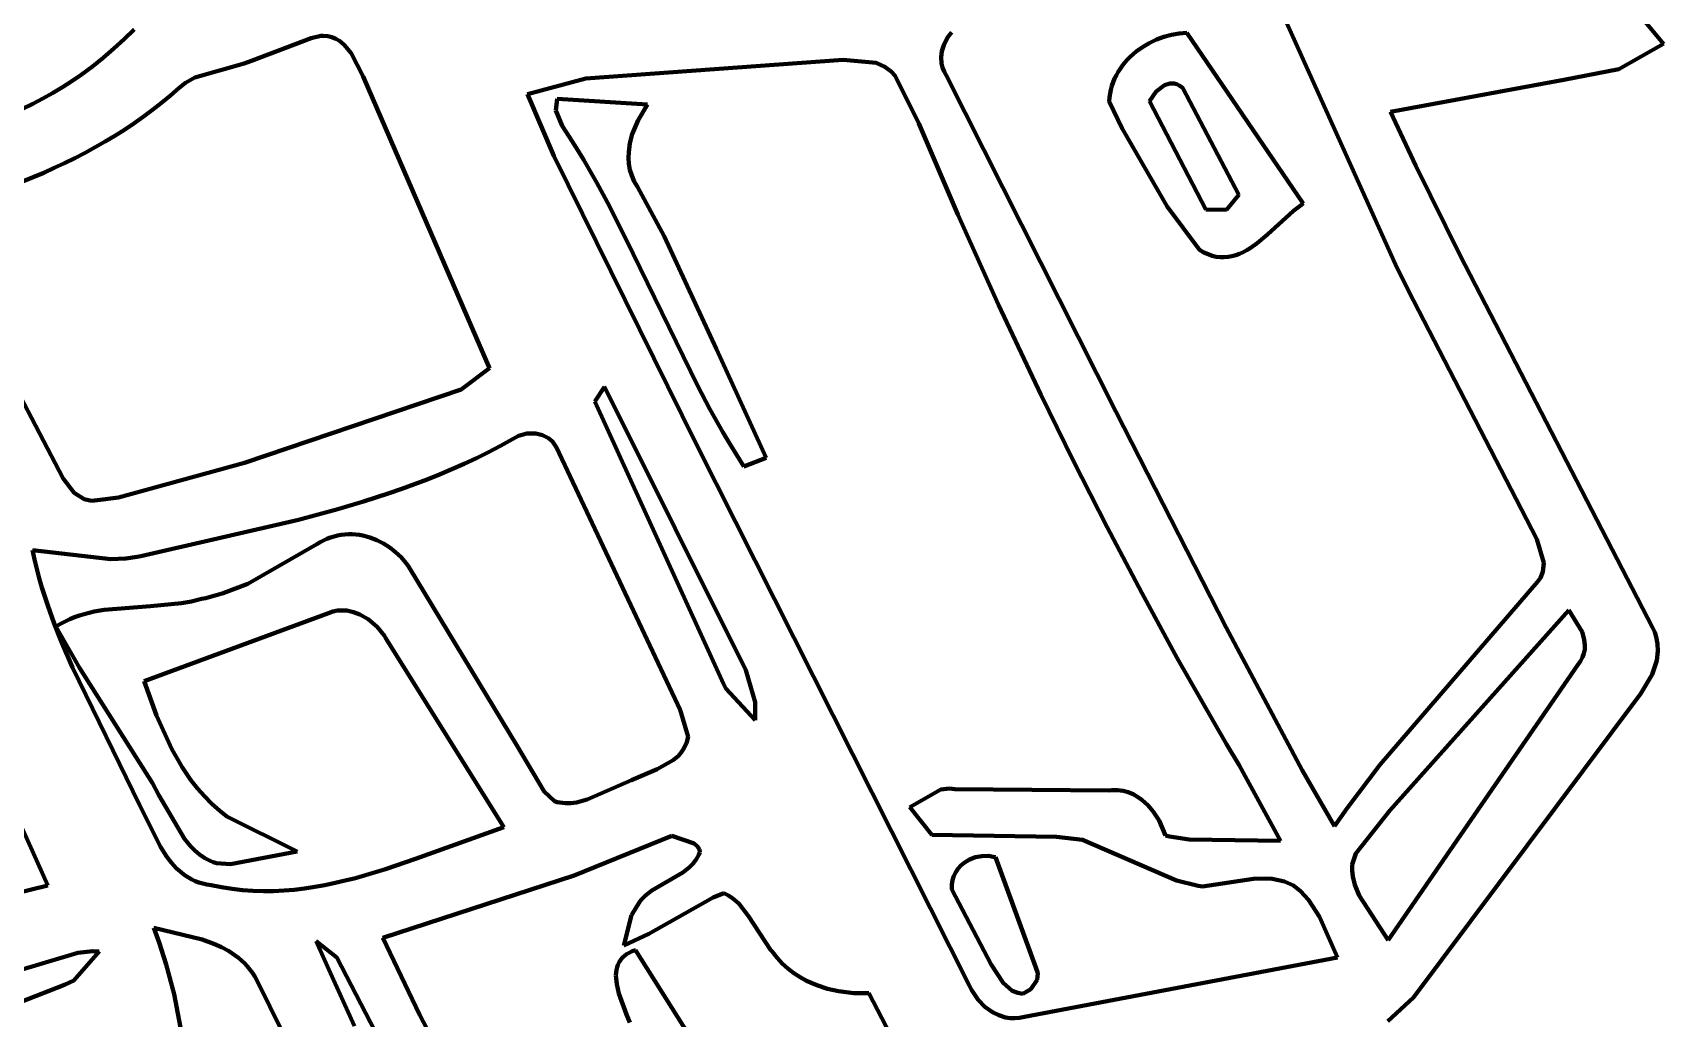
# Model space of a CAD drawing. Header units: millimetres. Extents: x 0 to 14, y 0 to 17.6.
# Drawn here: x 5.435 to 8.08, y 6.902 to 8.501 of the extents above; entities that cross this region are included whole.
import ezdxf

# ---------------------------------------------------------------- set-up
doc = ezdxf.new("R2010")
doc.units = ezdxf.units.MM
doc.layers.add('color#010506ff', color=7, linetype='CONTINUOUS', lineweight=100)
doc.layers.add('color#ffffffff', color=7, linetype='CONTINUOUS', lineweight=100)

msp = doc.modelspace()

# ---------------------------------------------------------------- linework, layer by layer
at = {"layer": 'color#010506ff'}
for p, q in [((7.6453, 8.125), (7.3799, 8.7142)), ((8.0369, 8.5349), (8.0798, 8.4828)), ((5.5668, 8.4753), (5.5835, 8.4906)), ((5.5835, 8.4906), (5.5996, 8.5064)), ((5.8866, 8.4921), (5.7903, 8.4553)), ((5.9026, 8.4958), (5.8866, 8.4921)), ((5.9065, 8.4959), (5.9026, 8.4958)), ((5.9138, 8.4954), (5.9065, 8.4959)), ((5.9206, 8.4937), (5.9138, 8.4954)), ((5.9269, 8.4911), (5.9206, 8.4937)), ((5.9327, 8.4877), (5.9269, 8.4911)), ((6.919, 8.4933), (6.9127, 8.481)), ((6.9253, 8.5014), (6.919, 8.4933)), ((7.2459, 8.4843), (7.2575, 8.4898)), ((7.2575, 8.4898), (7.2695, 8.4942)), ((7.2695, 8.4942), (7.2819, 8.4976)), ((7.2819, 8.4976), (7.2944, 8.4998)), ((7.2944, 8.4998), (7.3072, 8.5009)), ((7.3072, 8.5009), (7.4957, 8.224)), ((5.5497, 8.4605), (5.5668, 8.4753)), ((5.9406, 8.4812), (5.9327, 8.4877)), ((5.9518, 8.4677), (5.9406, 8.4812)), ((5.9712, 8.4298), (5.9518, 8.4677)), ((6.9098, 8.4712), (6.9086, 8.4611)), ((6.9127, 8.481), (6.9098, 8.4712)), ((7.2152, 8.462), (7.2247, 8.4704)), ((7.2247, 8.4704), (7.235, 8.4778)), ((7.235, 8.4778), (7.2459, 8.4843)), ((8.0798, 8.4828), (8.0076, 8.4417)), ((5.5141, 8.4326), (5.5322, 8.4463)), ((5.5322, 8.4463), (5.5497, 8.4605)), ((5.778, 8.4512), (5.698, 8.4284)), ((5.7903, 8.4553), (5.778, 8.4512)), ((6.7498, 8.4568), (6.3324, 8.4268)), ((6.8031, 8.452), (6.7498, 8.4568)), ((6.8173, 8.4458), (6.8031, 8.452)), ((6.8273, 8.4383), (6.8173, 8.4458)), ((6.8339, 8.4311), (6.8273, 8.4383)), ((6.9086, 8.4611), (6.9092, 8.4511)), ((6.9092, 8.4511), (6.9108, 8.4445)), ((6.9108, 8.4445), (6.9133, 8.4381)), ((6.9133, 8.4381), (6.9167, 8.4319)), ((7.1927, 8.4321), (7.1957, 8.4376)), ((7.1957, 8.4376), (7.1991, 8.4429)), ((7.1991, 8.4429), (7.2027, 8.4479)), ((7.2027, 8.4479), (7.2066, 8.4528)), ((7.2066, 8.4528), (7.2108, 8.4575)), ((7.2108, 8.4575), (7.2152, 8.462)), ((8.0076, 8.4417), (7.9183, 8.4245)), ((5.4676, 8.4032), (5.4834, 8.4126)), ((5.4834, 8.4126), (5.4989, 8.4224)), ((5.4989, 8.4224), (5.5141, 8.4326)), ((5.6726, 8.4117), (5.6585, 8.3993)), ((5.683, 8.4199), (5.6726, 8.4117)), ((5.698, 8.4284), (5.683, 8.4199)), ((6.176, 7.9571), (5.9712, 8.4298)), ((6.3324, 8.4268), (6.2375, 8.4011)), ((6.8721, 8.3535), (6.8339, 8.4311)), ((6.9167, 8.4319), (7.1918, 7.8865)), ((7.1837, 8.4086), (7.1854, 8.4147)), ((7.1854, 8.4147), (7.1875, 8.4207)), ((7.1875, 8.4207), (7.1899, 8.4265)), ((7.1899, 8.4265), (7.1927, 8.4321)), ((7.2709, 8.4157), (7.2572, 8.4057)), ((7.2796, 8.4184), (7.2709, 8.4157)), ((7.2862, 8.4185), (7.2796, 8.4184)), ((7.2905, 8.4176), (7.2862, 8.4185)), ((7.2947, 8.4156), (7.2905, 8.4176)), ((7.2987, 8.4127), (7.2947, 8.4156)), ((7.3006, 8.4108), (7.2987, 8.4127)), ((7.3911, 8.2378), (7.3006, 8.4108)), ((7.9183, 8.4245), (7.6371, 8.3728)), ((5.4189, 8.3774), (5.4354, 8.3856)), ((5.4354, 8.3856), (5.4516, 8.3942)), ((5.4516, 8.3942), (5.4676, 8.4032)), ((5.6441, 8.3873), (5.6295, 8.3758)), ((5.6585, 8.3993), (5.6441, 8.3873)), ((6.2375, 8.4011), (6.2806, 8.3012)), ((6.2836, 8.3747), (6.2857, 8.394)), ((6.2857, 8.394), (6.4322, 8.3847)), ((6.4322, 8.3847), (6.4169, 8.3592)), ((7.1809, 8.3894), (7.1814, 8.3959)), ((7.202, 8.3456), (7.1809, 8.3894)), ((7.1814, 8.3959), (7.1824, 8.4023)), ((7.1824, 8.4023), (7.1837, 8.4086)), ((7.2572, 8.4057), (7.2463, 8.3902)), ((7.2463, 8.3902), (7.3375, 8.2141)), ((5.6146, 8.3647), (5.5994, 8.354)), ((5.6295, 8.3758), (5.6146, 8.3647)), ((6.2937, 8.3499), (6.2836, 8.3747)), ((6.4169, 8.3592), (6.4075, 8.3362)), ((7.6371, 8.3728), (7.6784, 8.2849)), ((5.5683, 8.3338), (5.5525, 8.3243)), ((5.584, 8.3437), (5.5683, 8.3338)), ((5.5994, 8.354), (5.584, 8.3437)), ((6.3056, 8.3318), (6.2937, 8.3499)), ((6.3171, 8.3135), (6.3056, 8.3318)), ((6.4075, 8.3362), (6.4037, 8.3219)), ((6.9356, 8.206), (6.8721, 8.3535)), ((7.2752, 8.2189), (7.202, 8.3456)), ((5.5201, 8.3062), (5.5036, 8.2977)), ((5.5364, 8.3151), (5.5201, 8.3062)), ((5.5525, 8.3243), (5.5364, 8.3151)), ((6.3283, 8.2951), (6.3171, 8.3135)), ((6.4018, 8.3075), (6.4015, 8.2978)), ((6.4037, 8.3219), (6.4018, 8.3075)), ((5.4702, 8.2816), (5.4532, 8.274)), ((5.487, 8.2895), (5.4702, 8.2816)), ((5.5036, 8.2977), (5.487, 8.2895)), ((6.2806, 8.3012), (6.5115, 7.833)), ((6.3392, 8.2764), (6.3283, 8.2951)), ((6.4015, 8.2978), (6.4022, 8.2882)), ((6.4022, 8.2882), (6.4039, 8.2786)), ((6.4039, 8.2786), (6.4067, 8.2692)), ((7.6784, 8.2849), (7.7501, 8.1399)), ((5.4532, 8.274), (5.4188, 8.2596)), ((6.3499, 8.2577), (6.3392, 8.2764)), ((6.3704, 8.2197), (6.3499, 8.2577)), ((6.4067, 8.2692), (6.4107, 8.2599)), ((6.4107, 8.2599), (6.4131, 8.2553)), ((6.4131, 8.2553), (6.4158, 8.2508)), ((6.4158, 8.2508), (6.4594, 8.1711)), ((7.3711, 8.2136), (7.3911, 8.2378)), ((6.4093, 8.1425), (6.3704, 8.2197)), ((7.0015, 8.0596), (6.9356, 8.206)), ((7.3275, 8.1487), (7.2752, 8.2189)), ((7.3375, 8.2141), (7.3711, 8.2136)), ((7.4801, 8.2123), (7.4376, 8.1736)), ((7.4905, 8.2204), (7.4801, 8.2123)), ((7.4957, 8.224), (7.4905, 8.2204)), ((7.4376, 8.1736), (7.4211, 8.1598)), ((6.4594, 8.1711), (6.5444, 7.9878)), ((7.3345, 8.1447), (7.3275, 8.1487)), ((7.404, 8.1483), (7.3981, 8.1451)), ((7.4097, 8.1518), (7.404, 8.1483)), ((7.4211, 8.1598), (7.4097, 8.1518)), ((6.5132, 7.9286), (6.4093, 8.1425)), ((7.3413, 8.1416), (7.3345, 8.1447)), ((7.3481, 8.1392), (7.3413, 8.1416)), ((7.3547, 8.1377), (7.3481, 8.1392)), ((7.3612, 8.1369), (7.3547, 8.1377)), ((7.3676, 8.1368), (7.3612, 8.1369)), ((7.3739, 8.1373), (7.3676, 8.1368)), ((7.3801, 8.1385), (7.3739, 8.1373)), ((7.3862, 8.1402), (7.3801, 8.1385)), ((7.3922, 8.1424), (7.3862, 8.1402)), ((7.3981, 8.1451), (7.3922, 8.1424)), ((7.6666, 8.0821), (7.6453, 8.125)), ((7.7501, 8.1399), (8.0622, 7.5363)), ((5.3283, 8.0764), (5.4848, 7.7779)), ((7.8746, 7.6797), (7.6666, 8.0821)), ((7.0699, 7.9144), (7.0015, 8.0596)), ((6.5444, 7.9878), (6.6248, 7.8116)), ((6.1303, 7.9225), (6.176, 7.9571)), ((5.7787, 7.8032), (6.1303, 7.9225)), ((6.3627, 7.9269), (6.347, 7.9029)), ((6.5915, 7.467), (6.3627, 7.9269)), ((6.5335, 7.8905), (6.5132, 7.9286)), ((7.123, 7.8063), (7.0699, 7.9144)), ((6.347, 7.9029), (6.5557, 7.4451)), ((6.5547, 7.8529), (6.5335, 7.8905)), ((7.1918, 7.8865), (7.3708, 7.5362)), ((6.194, 7.831), (6.1745, 7.8209)), ((6.2133, 7.8416), (6.194, 7.831)), ((6.2229, 7.8472), (6.2133, 7.8416)), ((6.2366, 7.8509), (6.2229, 7.8472)), ((6.251, 7.851), (6.2366, 7.8509)), ((6.262, 7.8483), (6.251, 7.851)), ((6.2719, 7.8432), (6.262, 7.8483)), ((6.2782, 7.8378), (6.2719, 7.8432)), ((6.2817, 7.8334), (6.2782, 7.8378)), ((6.2845, 7.8284), (6.2817, 7.8334)), ((6.4853, 7.4027), (6.2845, 7.8284)), ((6.5115, 7.833), (6.9545, 6.9554)), ((6.5657, 7.8343), (6.5547, 7.8529)), ((6.5771, 7.8158), (6.5657, 7.8343)), ((5.5742, 7.7472), (5.7787, 7.8032)), ((6.1351, 7.8019), (6.1151, 7.793)), ((6.1549, 7.8112), (6.1351, 7.8019)), ((6.1745, 7.8209), (6.1549, 7.8112)), ((6.5887, 7.7976), (6.5771, 7.8158)), ((6.6248, 7.8116), (6.5887, 7.7976)), ((7.1775, 7.6989), (7.123, 7.8063)), ((5.4848, 7.7779), (5.5024, 7.7545)), ((6.0748, 7.7764), (6.0544, 7.7686)), ((6.095, 7.7845), (6.0748, 7.7764)), ((6.1151, 7.793), (6.095, 7.7845)), ((5.5024, 7.7545), (5.5187, 7.7443)), ((6.0133, 7.754), (5.9718, 7.7405)), ((6.0339, 7.7611), (6.0133, 7.754)), ((6.0544, 7.7686), (6.0339, 7.7611)), ((5.5187, 7.7443), (5.5304, 7.7418)), ((5.5304, 7.7418), (5.5406, 7.7427)), ((5.5406, 7.7427), (5.5742, 7.7472)), ((5.9299, 7.7281), (5.8665, 7.711)), ((5.9718, 7.7405), (5.9299, 7.7281)), ((5.8665, 7.711), (5.6106, 7.6521)), ((7.2337, 7.5924), (7.1775, 7.6989)), ((5.784, 7.6072), (5.8959, 7.6714)), ((5.8959, 7.6714), (5.9013, 7.6748)), ((5.9013, 7.6748), (5.9068, 7.6777)), ((5.9068, 7.6777), (5.9124, 7.6803)), ((5.9124, 7.6803), (5.9181, 7.6825)), ((5.9181, 7.6825), (5.9239, 7.6842)), ((5.9239, 7.6842), (5.9297, 7.6856)), ((5.9297, 7.6856), (5.9355, 7.6866)), ((5.9355, 7.6866), (5.9414, 7.6873)), ((5.9414, 7.6873), (5.9473, 7.6876)), ((5.9473, 7.6876), (5.9532, 7.6875)), ((5.9532, 7.6875), (5.9591, 7.6871)), ((5.9591, 7.6871), (5.965, 7.6864)), ((5.965, 7.6864), (5.9708, 7.6853)), ((5.9708, 7.6853), (5.9765, 7.6839)), ((5.9765, 7.6839), (5.9822, 7.6822)), ((5.9822, 7.6822), (5.9934, 7.678)), ((5.9934, 7.678), (6.0041, 7.6726)), ((6.0041, 7.6726), (6.0143, 7.6662)), ((7.8861, 7.6411), (7.8746, 7.6797)), ((5.5622, 7.6472), (5.4351, 7.6618)), ((5.4351, 7.6618), (5.4384, 7.6465)), ((5.4384, 7.6465), (5.442, 7.6314)), ((5.5865, 7.6482), (5.5622, 7.6472)), ((5.6046, 7.6508), (5.5865, 7.6482)), ((5.6106, 7.6521), (5.6046, 7.6508)), ((6.0143, 7.6662), (6.0238, 7.6587)), ((6.0238, 7.6587), (6.0326, 7.6504)), ((6.0326, 7.6504), (6.0405, 7.6412)), ((5.442, 7.6314), (5.446, 7.6164)), ((6.0405, 7.6412), (6.0441, 7.6363)), ((6.0441, 7.6363), (6.0474, 7.6312)), ((6.0474, 7.6312), (6.2198, 7.3461)), ((7.8758, 7.6106), (7.8804, 7.6171)), ((7.8804, 7.6171), (7.8843, 7.6264)), ((7.8843, 7.6264), (7.8861, 7.6411)), ((5.446, 7.6164), (5.4502, 7.6015)), ((5.4502, 7.6015), (5.4596, 7.572)), ((5.7161, 7.5842), (5.7439, 7.5919)), ((5.7439, 7.5919), (5.784, 7.6072)), ((7.2915, 7.4868), (7.2337, 7.5924)), ((7.6206, 7.3142), (7.8758, 7.6106)), ((5.4596, 7.572), (5.4701, 7.543)), ((5.5349, 7.5621), (5.5512, 7.565)), ((5.5512, 7.565), (5.6262, 7.5709)), ((5.6262, 7.5709), (5.6764, 7.5756)), ((5.6764, 7.5756), (5.6928, 7.5786)), ((5.6928, 7.5786), (5.7091, 7.5827)), ((5.7091, 7.5827), (5.7161, 7.5842)), ((5.9371, 7.5642), (5.9296, 7.5637)), ((5.9445, 7.5638), (5.9371, 7.5642)), ((5.9554, 7.5615), (5.9445, 7.5638)), ((7.9266, 7.5644), (7.6359, 7.2395)), ((7.9478, 7.5296), (7.9266, 7.5644)), ((5.4701, 7.543), (5.4814, 7.5142)), ((5.4727, 7.5378), (5.4802, 7.5423)), ((5.5113, 7.4709), (5.4727, 7.5378)), ((5.4802, 7.5423), (5.4878, 7.5463)), ((5.4878, 7.5463), (5.4954, 7.5498)), ((5.4954, 7.5498), (5.5032, 7.553)), ((5.5032, 7.553), (5.511, 7.5558)), ((5.511, 7.5558), (5.5189, 7.5582)), ((5.5189, 7.5582), (5.5349, 7.5621)), ((5.9147, 7.5597), (5.6158, 7.4494)), ((5.9221, 7.5622), (5.9147, 7.5597)), ((5.9296, 7.5637), (5.9221, 7.5622)), ((5.9659, 7.5575), (5.9554, 7.5615)), ((5.9791, 7.5498), (5.9659, 7.5575)), ((5.9937, 7.5373), (5.9791, 7.5498)), ((6.0056, 7.5226), (5.9937, 7.5373)), ((5.4814, 7.5142), (5.4998, 7.4717)), ((6.0076, 7.5194), (6.0056, 7.5226)), ((6.1994, 7.2124), (6.0076, 7.5194)), ((7.3708, 7.5362), (7.4941, 7.3049)), ((7.9515, 7.5169), (7.9478, 7.5296)), ((7.9526, 7.5072), (7.9515, 7.5169)), ((8.0622, 7.5363), (8.0658, 7.5288)), ((8.0658, 7.5288), (8.0683, 7.5213)), ((8.0683, 7.5213), (8.0705, 7.5097)), ((7.331, 7.4169), (7.2915, 7.4868)), ((7.9454, 7.482), (7.9488, 7.4881)), ((7.9488, 7.4881), (7.951, 7.4944)), ((7.951, 7.4944), (7.9522, 7.5008)), ((7.9522, 7.5008), (7.9526, 7.5072)), ((8.0709, 7.4981), (8.0689, 7.4826)), ((8.0705, 7.5097), (8.0709, 7.4981)), ((5.4998, 7.4717), (5.6083, 7.2487)), ((5.6296, 7.2841), (5.5113, 7.4709)), ((6.6069, 7.4151), (6.5915, 7.467)), ((7.6336, 7.0291), (7.9409, 7.476)), ((7.9409, 7.476), (7.9454, 7.482)), ((8.0615, 7.4599), (8.0433, 7.4292)), ((8.0689, 7.4826), (8.0615, 7.4599)), ((5.6158, 7.4494), (5.6361, 7.3935)), ((6.5557, 7.4451), (6.5591, 7.4375)), ((6.5591, 7.4375), (6.6069, 7.386)), ((6.6069, 7.386), (6.6069, 7.4151)), ((7.3713, 7.3474), (7.331, 7.4169)), ((8.0433, 7.4292), (7.6743, 6.9365)), ((5.6361, 7.3935), (5.6607, 7.3391)), ((6.4985, 7.3588), (6.4853, 7.4027)), ((6.4953, 7.3489), (6.4985, 7.3588)), ((5.4598, 7.1179), (5.3567, 7.3477)), ((5.6607, 7.3391), (5.6776, 7.3096)), ((6.2198, 7.3461), (6.2649, 7.2706)), ((6.4741, 7.321), (6.4823, 7.3281)), ((6.4823, 7.3281), (6.487, 7.3336)), ((6.487, 7.3336), (6.491, 7.3399)), ((6.491, 7.3399), (6.4942, 7.347)), ((6.4942, 7.347), (6.4953, 7.3489)), ((7.3917, 7.3129), (7.3713, 7.3474)), ((5.6776, 7.3096), (5.6919, 7.2887)), ((6.4065, 7.2885), (6.4479, 7.3067)), ((6.4479, 7.3067), (6.4741, 7.321)), ((7.4587, 7.1904), (7.3917, 7.3129)), ((7.4941, 7.3049), (7.5466, 7.2141)), ((7.5671, 7.2432), (7.6206, 7.3142)), ((5.64, 7.2646), (5.6296, 7.2841)), ((5.6919, 7.2887), (5.7024, 7.2754)), ((5.7024, 7.2754), (5.7136, 7.2626)), ((6.3345, 7.2573), (6.4065, 7.2885)), ((6.8576, 7.2449), (6.9081, 7.2738)), ((6.9081, 7.2738), (6.9218, 7.2754)), ((6.9218, 7.2754), (6.9305, 7.2743)), ((6.9305, 7.2743), (7.1805, 7.2718)), ((5.6083, 7.2487), (5.6424, 7.1806)), ((5.6814, 7.1934), (5.64, 7.2646)), ((5.7136, 7.2626), (5.7256, 7.2506)), ((5.7256, 7.2506), (5.7385, 7.2392)), ((6.2649, 7.2706), (6.2813, 7.2545)), ((6.2813, 7.2545), (6.2858, 7.2533)), ((6.2858, 7.2533), (6.2903, 7.2524)), ((6.2903, 7.2524), (6.2993, 7.2515)), ((6.2993, 7.2515), (6.3082, 7.2517)), ((6.3082, 7.2517), (6.317, 7.2528)), ((6.317, 7.2528), (6.3345, 7.2573)), ((7.1805, 7.2718), (7.1853, 7.2723)), ((7.1853, 7.2723), (7.19, 7.2725)), ((7.19, 7.2725), (7.1946, 7.2724)), ((7.1946, 7.2724), (7.2035, 7.2714)), ((7.2035, 7.2714), (7.2119, 7.2692)), ((7.2119, 7.2692), (7.2198, 7.266)), ((7.2198, 7.266), (7.2272, 7.2619)), ((7.2272, 7.2619), (7.2342, 7.257)), ((7.2342, 7.257), (7.2438, 7.2483)), ((7.2438, 7.2483), (7.2523, 7.2382)), ((5.7385, 7.2392), (5.75, 7.2298)), ((5.75, 7.2298), (5.8639, 7.173)), ((6.8935, 7.2002), (6.8576, 7.2449)), ((7.2523, 7.2382), (7.2619, 7.2232)), ((7.2619, 7.2232), (7.2726, 7.1989)), ((7.5466, 7.2141), (7.5671, 7.2432)), ((7.6359, 7.2395), (7.5812, 7.1697)), ((6.0559, 7.161), (6.1994, 7.2124)), ((6.4719, 7.1987), (6.3131, 7.1339)), ((6.5082, 7.1858), (6.4719, 7.1987)), ((7.0958, 7.1966), (6.8935, 7.2002)), ((7.1376, 7.192), (7.0958, 7.1966)), ((7.2726, 7.1989), (7.2789, 7.1974)), ((7.2789, 7.1974), (7.3106, 7.1924)), ((5.6424, 7.1806), (5.6527, 7.1646)), ((5.691, 7.1816), (5.6814, 7.1934)), ((5.6981, 7.1745), (5.691, 7.1816)), ((5.7058, 7.1681), (5.6981, 7.1745)), ((5.7142, 7.1625), (5.7058, 7.1681)), ((5.8639, 7.173), (5.7562, 7.1524)), ((6.5136, 7.181), (6.5082, 7.1858)), ((6.5135, 7.1638), (6.5156, 7.1678)), ((6.5164, 7.1761), (6.5136, 7.181)), ((6.5156, 7.1678), (6.5174, 7.1721)), ((6.5174, 7.1721), (6.5164, 7.1761)), ((7.29, 7.1263), (7.1376, 7.192)), ((7.3106, 7.1924), (7.4587, 7.1904)), ((7.5812, 7.1697), (7.5751, 7.1521)), ((5.6527, 7.1646), (5.6603, 7.1547)), ((5.6603, 7.1547), (5.6686, 7.1457)), ((5.6686, 7.1457), (5.6731, 7.1416)), ((5.6731, 7.1416), (5.6778, 7.1377)), ((5.7186, 7.16), (5.7142, 7.1625)), ((5.7233, 7.1578), (5.7186, 7.16)), ((5.7281, 7.1558), (5.7233, 7.1578)), ((5.7332, 7.1542), (5.7281, 7.1558)), ((5.7562, 7.1524), (5.7332, 7.1542)), ((5.9748, 7.1346), (6.0074, 7.1446)), ((6.0074, 7.1446), (6.0559, 7.161)), ((6.4895, 7.139), (6.4997, 7.147)), ((6.4997, 7.147), (6.5058, 7.1531)), ((6.5058, 7.1531), (6.5111, 7.16)), ((6.5111, 7.16), (6.5135, 7.1638)), ((6.9321, 7.1397), (6.9359, 7.1454)), ((6.9359, 7.1454), (6.9404, 7.1504)), ((6.9404, 7.1504), (6.9456, 7.1548)), ((6.9456, 7.1548), (6.9544, 7.1601)), ((6.9544, 7.1601), (6.9642, 7.1638)), ((6.9642, 7.1638), (6.9747, 7.1657)), ((6.9747, 7.1657), (6.9855, 7.1658)), ((6.9855, 7.1658), (6.9928, 7.1647)), ((6.9928, 7.1647), (6.9964, 7.1639)), ((6.9964, 7.1639), (7.062, 6.985)), ((7.5751, 7.1521), (7.5751, 7.1423)), ((7.5751, 7.1423), (7.5761, 7.1328)), ((5.1999, 7.0548), (5.4598, 7.1179)), ((5.6778, 7.1377), (5.6827, 7.1341)), ((5.6827, 7.1341), (5.6878, 7.1308)), ((5.6878, 7.1308), (5.6932, 7.1278)), ((5.6932, 7.1278), (5.6989, 7.1252)), ((5.6989, 7.1252), (5.7048, 7.1229)), ((5.7048, 7.1229), (5.7111, 7.1211)), ((5.7111, 7.1211), (5.7176, 7.1196)), ((5.7176, 7.1196), (5.7245, 7.1186)), ((5.7245, 7.1186), (5.7415, 7.115)), ((5.7415, 7.115), (5.7586, 7.1123)), ((5.8761, 7.1131), (5.8927, 7.1156)), ((5.8927, 7.1156), (5.9092, 7.1186)), ((5.9092, 7.1186), (5.9257, 7.122)), ((5.9257, 7.122), (5.9421, 7.1259)), ((5.9421, 7.1259), (5.9585, 7.1301)), ((5.9585, 7.1301), (5.9748, 7.1346)), ((6.3131, 7.1339), (6.0032, 7.0328)), ((6.4395, 7.1101), (6.4895, 7.139)), ((6.9261, 7.1194), (6.9271, 7.1267)), ((6.9261, 7.1116), (6.9261, 7.1194)), ((6.9271, 7.1267), (6.9291, 7.1335)), ((6.9291, 7.1335), (6.9321, 7.1397)), ((7.3251, 7.1176), (7.29, 7.1263)), ((7.3323, 7.1163), (7.3251, 7.1176)), ((7.4148, 7.1285), (7.3323, 7.1163)), ((7.4353, 7.1292), (7.4148, 7.1285)), ((7.4455, 7.1285), (7.4353, 7.1292)), ((7.4555, 7.1268), (7.4455, 7.1285)), ((7.4654, 7.1242), (7.4555, 7.1268)), ((7.4703, 7.1224), (7.4654, 7.1242)), ((7.4752, 7.1203), (7.4703, 7.1224)), ((7.48, 7.1179), (7.4752, 7.1203)), ((7.4911, 7.1087), (7.48, 7.1179)), ((7.5761, 7.1328), (7.5793, 7.119)), ((7.5793, 7.119), (7.5862, 7.1015)), ((5.7586, 7.1123), (5.7755, 7.1104)), ((5.7755, 7.1104), (5.7924, 7.1092)), ((5.7924, 7.1092), (5.8093, 7.1087)), ((5.8093, 7.1087), (5.826, 7.1089)), ((5.826, 7.1089), (5.8428, 7.1097)), ((5.8428, 7.1097), (5.8595, 7.1111)), ((5.8595, 7.1111), (5.8761, 7.1131)), ((6.4064, 7.0697), (6.4201, 7.0922)), ((6.4201, 7.0922), (6.4229, 7.0956)), ((6.4229, 7.0956), (6.4291, 7.1019)), ((6.4291, 7.1019), (6.4395, 7.1101)), ((6.5388, 7.0986), (6.4342, 7.0397)), ((6.5562, 7.1055), (6.5388, 7.0986)), ((6.5639, 7.1016), (6.5562, 7.1055)), ((6.5709, 7.0969), (6.5639, 7.1016)), ((6.5802, 7.0885), (6.5709, 7.0969)), ((6.5959, 7.0684), (6.5802, 7.0885)), ((6.9896, 6.9896), (6.9261, 7.1116)), ((7.504, 7.0948), (7.4911, 7.1087)), ((7.5223, 7.067), (7.504, 7.0948)), ((7.5862, 7.1015), (7.6336, 7.0291)), ((6.3941, 7.0207), (6.4064, 7.0697)), ((6.6318, 7.0138), (6.5959, 7.0684)), ((7.5514, 7.0013), (7.5223, 7.067)), ((5.6315, 7.0491), (5.6403, 7.0256)), ((5.71, 7.0306), (5.6315, 7.0491)), ((6.4342, 7.0397), (6.3941, 7.0207)), ((5.5083, 7.0089), (5.4036, 6.9774)), ((5.502, 6.9638), (5.5431, 7.011)), ((5.533, 7.0112), (5.5083, 7.0089)), ((5.5431, 7.011), (5.533, 7.0112)), ((5.6403, 7.0256), (5.6519, 6.99)), ((5.7291, 7.0236), (5.71, 7.0306)), ((5.7412, 7.0181), (5.7291, 7.0236)), ((5.7528, 7.0118), (5.7412, 7.0181)), ((5.7638, 7.0046), (5.7528, 7.0118)), ((5.8951, 7.0279), (5.9155, 6.9818)), ((5.9284, 7.001), (5.8951, 7.0279)), ((6.0032, 7.0328), (6.0626, 6.9086)), ((6.3981, 7.0064), (6.4025, 7.009)), ((6.4025, 7.009), (6.4074, 7.0112)), ((6.4074, 7.0112), (6.413, 7.013)), ((6.413, 7.013), (6.5256, 6.834)), ((6.6347, 7.0107), (6.6318, 7.0138)), ((6.6424, 7.0007), (6.6347, 7.0107)), ((5.6519, 6.99), (5.6647, 6.9417)), ((5.769, 7.0006), (5.7638, 7.0046)), ((5.774, 6.9963), (5.769, 7.0006)), ((5.7787, 6.9918), (5.774, 6.9963)), ((5.7833, 6.9869), (5.7787, 6.9918)), ((5.7876, 6.9818), (5.7833, 6.9869)), ((6.1837, 6.5091), (5.9284, 7.001)), ((6.382, 6.9812), (6.3829, 6.9854)), ((6.3829, 6.9854), (6.3843, 6.9895)), ((6.3843, 6.9895), (6.3861, 6.9934)), ((6.3861, 6.9934), (6.3883, 6.9971)), ((6.3883, 6.9971), (6.3911, 7.0005)), ((6.3911, 7.0005), (6.3943, 7.0036)), ((6.3943, 7.0036), (6.3981, 7.0064)), ((6.6508, 6.9917), (6.6424, 7.0007)), ((6.6598, 6.9834), (6.6508, 6.9917)), ((6.6694, 6.976), (6.6598, 6.9834)), ((7.0089, 6.9601), (6.9896, 6.9896)), ((7.0437, 6.9052), (7.5514, 7.0013)), ((7.062, 6.985), (7.0652, 6.9757)), ((5.415, 6.9289), (5.4868, 6.9568)), ((5.4868, 6.9568), (5.502, 6.9638)), ((5.7917, 6.9763), (5.7876, 6.9818)), ((5.7954, 6.9705), (5.7917, 6.9763)), ((5.7989, 6.9643), (5.7954, 6.9705)), ((6.0932, 6.3668), (5.7989, 6.9643)), ((5.9155, 6.9818), (5.9571, 6.8898)), ((6.3811, 6.9721), (6.3814, 6.9767)), ((6.3812, 6.9674), (6.3811, 6.9721)), ((6.3823, 6.9577), (6.3812, 6.9674)), ((6.3814, 6.9767), (6.382, 6.9812)), ((6.3857, 6.9427), (6.3823, 6.9577)), ((6.6796, 6.9694), (6.6694, 6.976)), ((6.6902, 6.9635), (6.6796, 6.9694)), ((6.7069, 6.9562), (6.6902, 6.9635)), ((6.7243, 6.9505), (6.7069, 6.9562)), ((7.0238, 6.9473), (7.0089, 6.9601)), ((7.0642, 6.965), (7.0541, 6.95)), ((7.0652, 6.9757), (7.0642, 6.965)), ((5.6647, 6.9417), (5.7118, 6.6961)), ((6.3983, 6.9086), (6.3857, 6.9427)), ((6.7423, 6.9465), (6.7243, 6.9505)), ((6.7667, 6.9435), (6.7423, 6.9465)), ((6.7913, 6.9432), (6.7667, 6.9435)), ((6.841, 6.8477), (6.7913, 6.9432)), ((6.9545, 6.9554), (6.9579, 6.9485)), ((6.9579, 6.9485), (6.9686, 6.9324)), ((6.9686, 6.9324), (6.9794, 6.9214)), ((7.033, 6.9436), (7.0238, 6.9473)), ((7.041, 6.9424), (7.033, 6.9436)), ((7.0541, 6.95), (7.041, 6.9424)), ((7.6743, 6.9365), (7.633, 6.8981)), ((6.0626, 6.9086), (6.1934, 6.658)), ((6.4039, 6.8957), (6.3983, 6.9086)), ((6.9794, 6.9214), (6.9918, 6.9125)), ((6.9918, 6.9125), (7.002, 6.9075)), ((7.002, 6.9075), (7.0128, 6.9041)), ((7.0128, 6.9041), (7.0203, 6.903)), ((7.0203, 6.903), (7.0279, 6.9027)), ((7.0279, 6.9027), (7.0358, 6.9034)), ((7.0358, 6.9034), (7.0437, 6.9052))]:
    msp.add_line(p, q, dxfattribs=at)
at = {"layer": 'color#ffffffff'}
for p, q in [((7.3799, 8.7142), (7.6453, 8.125)), ((8.0798, 8.4828), (8.0369, 8.5349)), ((5.5835, 8.4906), (5.5668, 8.4753)), ((5.5996, 8.5064), (5.5835, 8.4906)), ((5.7903, 8.4553), (5.8866, 8.4921)), ((5.8866, 8.4921), (5.9026, 8.4958)), ((5.9026, 8.4958), (5.9065, 8.4959)), ((5.9065, 8.4959), (5.9138, 8.4954)), ((5.9138, 8.4954), (5.9206, 8.4937)), ((5.9206, 8.4937), (5.9269, 8.4911)), ((5.9269, 8.4911), (5.9327, 8.4877)), ((6.9127, 8.481), (6.919, 8.4933)), ((6.919, 8.4933), (6.9253, 8.5014)), ((7.2575, 8.4898), (7.2459, 8.4843)), ((7.2695, 8.4942), (7.2575, 8.4898)), ((7.2819, 8.4976), (7.2695, 8.4942)), ((7.2944, 8.4998), (7.2819, 8.4976)), ((7.3072, 8.5009), (7.2944, 8.4998)), ((7.4957, 8.224), (7.3072, 8.5009)), ((5.5668, 8.4753), (5.5497, 8.4605)), ((5.9327, 8.4877), (5.9406, 8.4812)), ((5.9406, 8.4812), (5.9518, 8.4677)), ((5.9518, 8.4677), (5.9712, 8.4298)), ((6.9086, 8.4611), (6.9098, 8.4712)), ((6.9098, 8.4712), (6.9127, 8.481)), ((7.2247, 8.4704), (7.2152, 8.462)), ((7.235, 8.4778), (7.2247, 8.4704)), ((7.2459, 8.4843), (7.235, 8.4778)), ((8.0076, 8.4417), (8.0798, 8.4828)), ((5.5322, 8.4463), (5.5141, 8.4326)), ((5.5497, 8.4605), (5.5322, 8.4463)), ((5.698, 8.4284), (5.778, 8.4512)), ((5.778, 8.4512), (5.7903, 8.4553)), ((6.3324, 8.4268), (6.7498, 8.4568)), ((6.7498, 8.4568), (6.8031, 8.452)), ((6.8031, 8.452), (6.8173, 8.4458)), ((6.8173, 8.4458), (6.8273, 8.4383)), ((6.8273, 8.4383), (6.8339, 8.4311)), ((6.9092, 8.4511), (6.9086, 8.4611)), ((6.9108, 8.4445), (6.9092, 8.4511)), ((6.9133, 8.4381), (6.9108, 8.4445)), ((6.9167, 8.4319), (6.9133, 8.4381)), ((7.1957, 8.4376), (7.1927, 8.4321)), ((7.1991, 8.4429), (7.1957, 8.4376)), ((7.2027, 8.4479), (7.1991, 8.4429)), ((7.2066, 8.4528), (7.2027, 8.4479)), ((7.2108, 8.4575), (7.2066, 8.4528)), ((7.2152, 8.462), (7.2108, 8.4575)), ((7.9183, 8.4245), (8.0076, 8.4417)), ((5.4834, 8.4126), (5.4676, 8.4032)), ((5.4989, 8.4224), (5.4834, 8.4126)), ((5.5141, 8.4326), (5.4989, 8.4224)), ((5.6585, 8.3993), (5.6726, 8.4117)), ((5.6726, 8.4117), (5.683, 8.4199)), ((5.683, 8.4199), (5.698, 8.4284)), ((5.9712, 8.4298), (6.176, 7.9571)), ((6.2375, 8.4011), (6.3324, 8.4268)), ((6.8339, 8.4311), (6.8721, 8.3535)), ((7.1918, 7.8865), (6.9167, 8.4319)), ((7.1854, 8.4147), (7.1837, 8.4086)), ((7.1875, 8.4207), (7.1854, 8.4147)), ((7.1899, 8.4265), (7.1875, 8.4207)), ((7.1927, 8.4321), (7.1899, 8.4265)), ((7.2572, 8.4057), (7.2709, 8.4157)), ((7.2709, 8.4157), (7.2796, 8.4184)), ((7.2796, 8.4184), (7.2862, 8.4185)), ((7.2862, 8.4185), (7.2905, 8.4176)), ((7.2905, 8.4176), (7.2947, 8.4156)), ((7.2947, 8.4156), (7.2987, 8.4127)), ((7.2987, 8.4127), (7.3006, 8.4108)), ((7.3006, 8.4108), (7.3911, 8.2378)), ((7.6371, 8.3728), (7.9183, 8.4245)), ((5.4354, 8.3856), (5.4189, 8.3774)), ((5.4516, 8.3942), (5.4354, 8.3856)), ((5.4676, 8.4032), (5.4516, 8.3942)), ((5.6295, 8.3758), (5.6441, 8.3873)), ((5.6441, 8.3873), (5.6585, 8.3993)), ((6.2806, 8.3012), (6.2375, 8.4011)), ((6.2857, 8.394), (6.2836, 8.3747)), ((6.4322, 8.3847), (6.2857, 8.394)), ((6.4169, 8.3592), (6.4322, 8.3847)), ((7.1814, 8.3959), (7.1809, 8.3894)), ((7.1809, 8.3894), (7.202, 8.3456)), ((7.1824, 8.4023), (7.1814, 8.3959)), ((7.1837, 8.4086), (7.1824, 8.4023)), ((7.2463, 8.3902), (7.2572, 8.4057)), ((7.3375, 8.2141), (7.2463, 8.3902)), ((5.5994, 8.354), (5.6146, 8.3647)), ((5.6146, 8.3647), (5.6295, 8.3758)), ((6.2836, 8.3747), (6.2937, 8.3499)), ((6.4075, 8.3362), (6.4169, 8.3592)), ((7.6784, 8.2849), (7.6371, 8.3728)), ((5.5525, 8.3243), (5.5683, 8.3338)), ((5.5683, 8.3338), (5.584, 8.3437)), ((5.584, 8.3437), (5.5994, 8.354)), ((6.2937, 8.3499), (6.3056, 8.3318)), ((6.3056, 8.3318), (6.3171, 8.3135)), ((6.4037, 8.3219), (6.4075, 8.3362)), ((6.8721, 8.3535), (6.9356, 8.206)), ((7.202, 8.3456), (7.2752, 8.2189)), ((5.5036, 8.2977), (5.5201, 8.3062)), ((5.5201, 8.3062), (5.5364, 8.3151)), ((5.5364, 8.3151), (5.5525, 8.3243)), ((6.3171, 8.3135), (6.3283, 8.2951)), ((6.4015, 8.2978), (6.4018, 8.3075)), ((6.4018, 8.3075), (6.4037, 8.3219)), ((5.4532, 8.274), (5.4702, 8.2816)), ((5.4702, 8.2816), (5.487, 8.2895)), ((5.487, 8.2895), (5.5036, 8.2977)), ((6.5115, 7.833), (6.2806, 8.3012)), ((6.3283, 8.2951), (6.3392, 8.2764)), ((6.4022, 8.2882), (6.4015, 8.2978)), ((6.4039, 8.2786), (6.4022, 8.2882)), ((6.4067, 8.2692), (6.4039, 8.2786)), ((7.7501, 8.1399), (7.6784, 8.2849)), ((5.4188, 8.2596), (5.4532, 8.274)), ((6.3392, 8.2764), (6.3499, 8.2577)), ((6.3499, 8.2577), (6.3704, 8.2197)), ((6.4107, 8.2599), (6.4067, 8.2692)), ((6.4131, 8.2553), (6.4107, 8.2599)), ((6.4158, 8.2508), (6.4131, 8.2553)), ((6.4594, 8.1711), (6.4158, 8.2508)), ((7.3911, 8.2378), (7.3711, 8.2136)), ((6.3704, 8.2197), (6.4093, 8.1425)), ((6.9356, 8.206), (7.0015, 8.0596)), ((7.2752, 8.2189), (7.3275, 8.1487)), ((7.3711, 8.2136), (7.3375, 8.2141)), ((7.4376, 8.1736), (7.4801, 8.2123)), ((7.4801, 8.2123), (7.4905, 8.2204)), ((7.4905, 8.2204), (7.4957, 8.224)), ((7.4211, 8.1598), (7.4376, 8.1736)), ((6.5444, 7.9878), (6.4594, 8.1711)), ((7.3275, 8.1487), (7.3345, 8.1447)), ((7.3981, 8.1451), (7.404, 8.1483)), ((7.404, 8.1483), (7.4097, 8.1518)), ((7.4097, 8.1518), (7.4211, 8.1598)), ((6.4093, 8.1425), (6.5132, 7.9286)), ((7.3345, 8.1447), (7.3413, 8.1416)), ((7.3413, 8.1416), (7.3481, 8.1392)), ((7.3481, 8.1392), (7.3547, 8.1377)), ((7.3547, 8.1377), (7.3612, 8.1369)), ((7.3612, 8.1369), (7.3676, 8.1368)), ((7.3676, 8.1368), (7.3739, 8.1373)), ((7.3739, 8.1373), (7.3801, 8.1385)), ((7.3801, 8.1385), (7.3862, 8.1402)), ((7.3862, 8.1402), (7.3922, 8.1424)), ((7.3922, 8.1424), (7.3981, 8.1451)), ((7.6453, 8.125), (7.6666, 8.0821)), ((8.0622, 7.5363), (7.7501, 8.1399)), ((5.4848, 7.7779), (5.3283, 8.0764)), ((7.6666, 8.0821), (7.8746, 7.6797)), ((7.0015, 8.0596), (7.0699, 7.9144)), ((6.6248, 7.8116), (6.5444, 7.9878)), ((6.176, 7.9571), (6.1303, 7.9225)), ((6.1303, 7.9225), (5.7787, 7.8032)), ((6.347, 7.9029), (6.3627, 7.9269)), ((6.3627, 7.9269), (6.5915, 7.467)), ((6.5132, 7.9286), (6.5335, 7.8905)), ((7.0699, 7.9144), (7.123, 7.8063)), ((6.5557, 7.4451), (6.347, 7.9029)), ((6.5335, 7.8905), (6.5547, 7.8529)), ((7.3708, 7.5362), (7.1918, 7.8865)), ((6.1745, 7.8209), (6.194, 7.831)), ((6.194, 7.831), (6.2133, 7.8416)), ((6.2133, 7.8416), (6.2229, 7.8472)), ((6.2229, 7.8472), (6.2366, 7.8509)), ((6.2366, 7.8509), (6.251, 7.851)), ((6.251, 7.851), (6.262, 7.8483)), ((6.262, 7.8483), (6.2719, 7.8432)), ((6.2719, 7.8432), (6.2782, 7.8378)), ((6.2782, 7.8378), (6.2817, 7.8334)), ((6.2817, 7.8334), (6.2845, 7.8284)), ((6.2845, 7.8284), (6.4853, 7.4027)), ((6.9545, 6.9554), (6.5115, 7.833)), ((6.5547, 7.8529), (6.5657, 7.8343)), ((6.5657, 7.8343), (6.5771, 7.8158)), ((5.7787, 7.8032), (5.5742, 7.7472)), ((6.1151, 7.793), (6.1351, 7.8019)), ((6.1351, 7.8019), (6.1549, 7.8112)), ((6.1549, 7.8112), (6.1745, 7.8209)), ((6.5771, 7.8158), (6.5887, 7.7976)), ((6.5887, 7.7976), (6.6248, 7.8116)), ((7.123, 7.8063), (7.1775, 7.6989)), ((5.5024, 7.7545), (5.4848, 7.7779)), ((6.0544, 7.7686), (6.0748, 7.7764)), ((6.0748, 7.7764), (6.095, 7.7845)), ((6.095, 7.7845), (6.1151, 7.793)), ((5.5187, 7.7443), (5.5024, 7.7545)), ((5.9718, 7.7405), (6.0133, 7.754)), ((6.0133, 7.754), (6.0339, 7.7611)), ((6.0339, 7.7611), (6.0544, 7.7686)), ((5.5304, 7.7418), (5.5187, 7.7443)), ((5.5406, 7.7427), (5.5304, 7.7418)), ((5.5742, 7.7472), (5.5406, 7.7427)), ((5.8665, 7.711), (5.9299, 7.7281)), ((5.9299, 7.7281), (5.9718, 7.7405)), ((5.6106, 7.6521), (5.8665, 7.711)), ((7.1775, 7.6989), (7.2337, 7.5924)), ((5.8959, 7.6714), (5.784, 7.6072)), ((5.9013, 7.6748), (5.8959, 7.6714)), ((5.9068, 7.6777), (5.9013, 7.6748)), ((5.9124, 7.6803), (5.9068, 7.6777)), ((5.9181, 7.6825), (5.9124, 7.6803)), ((5.9239, 7.6842), (5.9181, 7.6825)), ((5.9297, 7.6856), (5.9239, 7.6842)), ((5.9355, 7.6866), (5.9297, 7.6856)), ((5.9414, 7.6873), (5.9355, 7.6866)), ((5.9473, 7.6876), (5.9414, 7.6873)), ((5.9532, 7.6875), (5.9473, 7.6876)), ((5.9591, 7.6871), (5.9532, 7.6875)), ((5.965, 7.6864), (5.9591, 7.6871)), ((5.9708, 7.6853), (5.965, 7.6864)), ((5.9765, 7.6839), (5.9708, 7.6853)), ((5.9822, 7.6822), (5.9765, 7.6839)), ((5.9934, 7.678), (5.9822, 7.6822)), ((6.0041, 7.6726), (5.9934, 7.678)), ((6.0143, 7.6662), (6.0041, 7.6726)), ((7.8746, 7.6797), (7.8861, 7.6411)), ((5.4384, 7.6465), (5.4351, 7.6618)), ((5.4351, 7.6618), (5.5622, 7.6472)), ((5.442, 7.6314), (5.4384, 7.6465)), ((5.5622, 7.6472), (5.5865, 7.6482)), ((5.5865, 7.6482), (5.6046, 7.6508)), ((5.6046, 7.6508), (5.6106, 7.6521)), ((6.0238, 7.6587), (6.0143, 7.6662)), ((6.0326, 7.6504), (6.0238, 7.6587)), ((6.0405, 7.6412), (6.0326, 7.6504)), ((5.446, 7.6164), (5.442, 7.6314)), ((6.0441, 7.6363), (6.0405, 7.6412)), ((6.0474, 7.6312), (6.0441, 7.6363)), ((6.2198, 7.3461), (6.0474, 7.6312)), ((7.8804, 7.6171), (7.8758, 7.6106)), ((7.8843, 7.6264), (7.8804, 7.6171)), ((7.8861, 7.6411), (7.8843, 7.6264)), ((5.4502, 7.6015), (5.446, 7.6164)), ((5.4596, 7.572), (5.4502, 7.6015)), ((5.7439, 7.5919), (5.7161, 7.5842)), ((5.784, 7.6072), (5.7439, 7.5919)), ((7.2337, 7.5924), (7.2915, 7.4868)), ((7.8758, 7.6106), (7.6206, 7.3142)), ((5.4701, 7.543), (5.4596, 7.572)), ((5.5512, 7.565), (5.5349, 7.5621)), ((5.6262, 7.5709), (5.5512, 7.565)), ((5.6764, 7.5756), (5.6262, 7.5709)), ((5.6928, 7.5786), (5.6764, 7.5756)), ((5.7091, 7.5827), (5.6928, 7.5786)), ((5.7161, 7.5842), (5.7091, 7.5827)), ((5.9296, 7.5637), (5.9371, 7.5642)), ((5.9371, 7.5642), (5.9445, 7.5638)), ((5.9445, 7.5638), (5.9554, 7.5615)), ((7.6359, 7.2395), (7.9266, 7.5644)), ((7.9266, 7.5644), (7.9478, 7.5296)), ((5.4814, 7.5142), (5.4701, 7.543)), ((5.4802, 7.5423), (5.4727, 7.5378)), ((5.4727, 7.5378), (5.5113, 7.4709)), ((5.4878, 7.5463), (5.4802, 7.5423)), ((5.4954, 7.5498), (5.4878, 7.5463)), ((5.5032, 7.553), (5.4954, 7.5498)), ((5.511, 7.5558), (5.5032, 7.553)), ((5.5189, 7.5582), (5.511, 7.5558)), ((5.5349, 7.5621), (5.5189, 7.5582)), ((5.6158, 7.4494), (5.9147, 7.5597)), ((5.9147, 7.5597), (5.9221, 7.5622)), ((5.9221, 7.5622), (5.9296, 7.5637)), ((5.9554, 7.5615), (5.9659, 7.5575)), ((5.9659, 7.5575), (5.9791, 7.5498)), ((5.9791, 7.5498), (5.9937, 7.5373)), ((5.9937, 7.5373), (6.0056, 7.5226)), ((5.4998, 7.4717), (5.4814, 7.5142)), ((6.0056, 7.5226), (6.0076, 7.5194)), ((6.0076, 7.5194), (6.1994, 7.2124)), ((7.4941, 7.3049), (7.3708, 7.5362)), ((7.9478, 7.5296), (7.9515, 7.5169)), ((7.9515, 7.5169), (7.9526, 7.5072)), ((8.0658, 7.5288), (8.0622, 7.5363)), ((8.0683, 7.5213), (8.0658, 7.5288)), ((8.0705, 7.5097), (8.0683, 7.5213)), ((7.2915, 7.4868), (7.331, 7.4169)), ((7.9488, 7.4881), (7.9454, 7.482)), ((7.951, 7.4944), (7.9488, 7.4881)), ((7.9522, 7.5008), (7.951, 7.4944)), ((7.9526, 7.5072), (7.9522, 7.5008)), ((8.0689, 7.4826), (8.0709, 7.4981)), ((8.0709, 7.4981), (8.0705, 7.5097)), ((5.6083, 7.2487), (5.4998, 7.4717)), ((5.5113, 7.4709), (5.6296, 7.2841)), ((6.5915, 7.467), (6.6069, 7.4151)), ((7.9409, 7.476), (7.6336, 7.0291)), ((7.9454, 7.482), (7.9409, 7.476)), ((8.0433, 7.4292), (8.0615, 7.4599)), ((8.0615, 7.4599), (8.0689, 7.4826)), ((5.6361, 7.3935), (5.6158, 7.4494)), ((6.5591, 7.4375), (6.5557, 7.4451)), ((6.6069, 7.386), (6.5591, 7.4375)), ((6.6069, 7.4151), (6.6069, 7.386)), ((7.331, 7.4169), (7.3713, 7.3474)), ((7.6743, 6.9365), (8.0433, 7.4292)), ((5.6607, 7.3391), (5.6361, 7.3935)), ((6.4853, 7.4027), (6.4985, 7.3588)), ((6.4985, 7.3588), (6.4953, 7.3489)), ((5.3567, 7.3477), (5.4598, 7.1179)), ((5.6776, 7.3096), (5.6607, 7.3391)), ((6.2649, 7.2706), (6.2198, 7.3461)), ((6.4823, 7.3281), (6.4741, 7.321)), ((6.487, 7.3336), (6.4823, 7.3281)), ((6.491, 7.3399), (6.487, 7.3336)), ((6.4942, 7.347), (6.491, 7.3399)), ((6.4953, 7.3489), (6.4942, 7.347)), ((7.3713, 7.3474), (7.3917, 7.3129)), ((5.6919, 7.2887), (5.6776, 7.3096)), ((6.4479, 7.3067), (6.4065, 7.2885)), ((6.4741, 7.321), (6.4479, 7.3067)), ((7.3917, 7.3129), (7.4587, 7.1904)), ((7.5466, 7.2141), (7.4941, 7.3049)), ((7.6206, 7.3142), (7.5671, 7.2432)), ((5.6296, 7.2841), (5.64, 7.2646)), ((5.7024, 7.2754), (5.6919, 7.2887)), ((5.7136, 7.2626), (5.7024, 7.2754)), ((6.4065, 7.2885), (6.3345, 7.2573)), ((6.9081, 7.2738), (6.8576, 7.2449)), ((6.9218, 7.2754), (6.9081, 7.2738)), ((6.9305, 7.2743), (6.9218, 7.2754)), ((7.1805, 7.2718), (6.9305, 7.2743)), ((5.6424, 7.1806), (5.6083, 7.2487)), ((5.64, 7.2646), (5.6814, 7.1934)), ((5.7256, 7.2506), (5.7136, 7.2626)), ((5.7385, 7.2392), (5.7256, 7.2506)), ((6.2813, 7.2545), (6.2649, 7.2706)), ((6.2858, 7.2533), (6.2813, 7.2545)), ((6.2903, 7.2524), (6.2858, 7.2533)), ((6.2993, 7.2515), (6.2903, 7.2524)), ((6.3082, 7.2517), (6.2993, 7.2515)), ((6.317, 7.2528), (6.3082, 7.2517)), ((6.3345, 7.2573), (6.317, 7.2528)), ((7.1853, 7.2723), (7.1805, 7.2718)), ((7.19, 7.2725), (7.1853, 7.2723)), ((7.1946, 7.2724), (7.19, 7.2725)), ((7.2035, 7.2714), (7.1946, 7.2724)), ((7.2119, 7.2692), (7.2035, 7.2714)), ((7.2198, 7.266), (7.2119, 7.2692)), ((7.2272, 7.2619), (7.2198, 7.266)), ((7.2342, 7.257), (7.2272, 7.2619)), ((7.2438, 7.2483), (7.2342, 7.257)), ((7.2523, 7.2382), (7.2438, 7.2483)), ((5.75, 7.2298), (5.7385, 7.2392)), ((5.8639, 7.173), (5.75, 7.2298)), ((6.8576, 7.2449), (6.8935, 7.2002)), ((7.2619, 7.2232), (7.2523, 7.2382)), ((7.2726, 7.1989), (7.2619, 7.2232)), ((7.5671, 7.2432), (7.5466, 7.2141)), ((7.5812, 7.1697), (7.6359, 7.2395)), ((6.1994, 7.2124), (6.0559, 7.161)), ((6.3131, 7.1339), (6.4719, 7.1987)), ((6.4719, 7.1987), (6.5082, 7.1858)), ((6.8935, 7.2002), (7.0958, 7.1966)), ((7.0958, 7.1966), (7.1376, 7.192)), ((7.2789, 7.1974), (7.2726, 7.1989)), ((7.3106, 7.1924), (7.2789, 7.1974)), ((5.6527, 7.1646), (5.6424, 7.1806)), ((5.6814, 7.1934), (5.691, 7.1816)), ((5.691, 7.1816), (5.6981, 7.1745)), ((5.6981, 7.1745), (5.7058, 7.1681)), ((5.7058, 7.1681), (5.7142, 7.1625)), ((5.7562, 7.1524), (5.8639, 7.173)), ((6.5082, 7.1858), (6.5136, 7.181)), ((6.5156, 7.1678), (6.5135, 7.1638)), ((6.5136, 7.181), (6.5164, 7.1761)), ((6.5174, 7.1721), (6.5156, 7.1678)), ((6.5164, 7.1761), (6.5174, 7.1721)), ((7.1376, 7.192), (7.29, 7.1263)), ((7.4587, 7.1904), (7.3106, 7.1924)), ((7.5751, 7.1521), (7.5812, 7.1697)), ((5.6603, 7.1547), (5.6527, 7.1646)), ((5.6686, 7.1457), (5.6603, 7.1547)), ((5.6731, 7.1416), (5.6686, 7.1457)), ((5.6778, 7.1377), (5.6731, 7.1416)), ((5.7142, 7.1625), (5.7186, 7.16)), ((5.7186, 7.16), (5.7233, 7.1578)), ((5.7233, 7.1578), (5.7281, 7.1558)), ((5.7281, 7.1558), (5.7332, 7.1542)), ((5.7332, 7.1542), (5.7562, 7.1524)), ((6.0074, 7.1446), (5.9748, 7.1346)), ((6.0559, 7.161), (6.0074, 7.1446)), ((6.4997, 7.147), (6.4895, 7.139)), ((6.5058, 7.1531), (6.4997, 7.147)), ((6.5111, 7.16), (6.5058, 7.1531)), ((6.5135, 7.1638), (6.5111, 7.16)), ((6.9359, 7.1454), (6.9321, 7.1397)), ((6.9404, 7.1504), (6.9359, 7.1454)), ((6.9456, 7.1548), (6.9404, 7.1504)), ((6.9544, 7.1601), (6.9456, 7.1548)), ((6.9642, 7.1638), (6.9544, 7.1601)), ((6.9747, 7.1657), (6.9642, 7.1638)), ((6.9855, 7.1658), (6.9747, 7.1657)), ((6.9928, 7.1647), (6.9855, 7.1658)), ((6.9964, 7.1639), (6.9928, 7.1647)), ((7.062, 6.985), (6.9964, 7.1639)), ((7.5751, 7.1423), (7.5751, 7.1521)), ((7.5761, 7.1328), (7.5751, 7.1423)), ((5.4598, 7.1179), (5.1999, 7.0548)), ((5.6827, 7.1341), (5.6778, 7.1377)), ((5.6878, 7.1308), (5.6827, 7.1341)), ((5.6932, 7.1278), (5.6878, 7.1308)), ((5.6989, 7.1252), (5.6932, 7.1278)), ((5.7048, 7.1229), (5.6989, 7.1252)), ((5.7111, 7.1211), (5.7048, 7.1229)), ((5.7176, 7.1196), (5.7111, 7.1211)), ((5.7245, 7.1186), (5.7176, 7.1196)), ((5.7415, 7.115), (5.7245, 7.1186)), ((5.7586, 7.1123), (5.7415, 7.115)), ((5.8927, 7.1156), (5.8761, 7.1131)), ((5.9092, 7.1186), (5.8927, 7.1156)), ((5.9257, 7.122), (5.9092, 7.1186)), ((5.9421, 7.1259), (5.9257, 7.122)), ((5.9585, 7.1301), (5.9421, 7.1259)), ((5.9748, 7.1346), (5.9585, 7.1301)), ((6.0032, 7.0328), (6.3131, 7.1339)), ((6.4895, 7.139), (6.4395, 7.1101)), ((6.9271, 7.1267), (6.9261, 7.1194)), ((6.9261, 7.1194), (6.9261, 7.1116)), ((6.9291, 7.1335), (6.9271, 7.1267)), ((6.9321, 7.1397), (6.9291, 7.1335)), ((7.29, 7.1263), (7.3251, 7.1176)), ((7.3251, 7.1176), (7.3323, 7.1163)), ((7.3323, 7.1163), (7.4148, 7.1285)), ((7.4148, 7.1285), (7.4353, 7.1292)), ((7.4353, 7.1292), (7.4455, 7.1285)), ((7.4455, 7.1285), (7.4555, 7.1268)), ((7.4555, 7.1268), (7.4654, 7.1242)), ((7.4654, 7.1242), (7.4703, 7.1224)), ((7.4703, 7.1224), (7.4752, 7.1203)), ((7.4752, 7.1203), (7.48, 7.1179)), ((7.48, 7.1179), (7.4911, 7.1087)), ((7.5793, 7.119), (7.5761, 7.1328)), ((7.5862, 7.1015), (7.5793, 7.119)), ((5.7755, 7.1104), (5.7586, 7.1123)), ((5.7924, 7.1092), (5.7755, 7.1104)), ((5.8093, 7.1087), (5.7924, 7.1092)), ((5.826, 7.1089), (5.8093, 7.1087)), ((5.8428, 7.1097), (5.826, 7.1089)), ((5.8595, 7.1111), (5.8428, 7.1097)), ((5.8761, 7.1131), (5.8595, 7.1111)), ((6.4201, 7.0922), (6.4064, 7.0697)), ((6.4229, 7.0956), (6.4201, 7.0922)), ((6.4291, 7.1019), (6.4229, 7.0956)), ((6.4395, 7.1101), (6.4291, 7.1019)), ((6.4342, 7.0397), (6.5388, 7.0986)), ((6.5388, 7.0986), (6.5562, 7.1055)), ((6.5562, 7.1055), (6.5639, 7.1016)), ((6.5639, 7.1016), (6.5709, 7.0969)), ((6.5709, 7.0969), (6.5802, 7.0885)), ((6.5802, 7.0885), (6.5959, 7.0684)), ((6.9261, 7.1116), (6.9896, 6.9896)), ((7.4911, 7.1087), (7.504, 7.0948)), ((7.504, 7.0948), (7.5223, 7.067)), ((7.6336, 7.0291), (7.5862, 7.1015)), ((6.4064, 7.0697), (6.3941, 7.0207)), ((6.5959, 7.0684), (6.6318, 7.0138)), ((7.5223, 7.067), (7.5514, 7.0013)), ((5.6315, 7.0491), (5.71, 7.0306)), ((5.6403, 7.0256), (5.6315, 7.0491)), ((6.3941, 7.0207), (6.4342, 7.0397)), ((5.4036, 6.9774), (5.5083, 7.0089)), ((5.5431, 7.011), (5.502, 6.9638)), ((5.5083, 7.0089), (5.533, 7.0112)), ((5.533, 7.0112), (5.5431, 7.011)), ((5.6519, 6.99), (5.6403, 7.0256)), ((5.71, 7.0306), (5.7291, 7.0236)), ((5.7291, 7.0236), (5.7412, 7.0181)), ((5.7412, 7.0181), (5.7528, 7.0118)), ((5.7528, 7.0118), (5.7638, 7.0046)), ((5.8951, 7.0279), (5.9284, 7.001)), ((5.9155, 6.9818), (5.8951, 7.0279)), ((6.0626, 6.9086), (6.0032, 7.0328)), ((6.4025, 7.009), (6.3981, 7.0064)), ((6.4074, 7.0112), (6.4025, 7.009)), ((6.413, 7.013), (6.4074, 7.0112)), ((6.5256, 6.834), (6.413, 7.013)), ((6.6318, 7.0138), (6.6347, 7.0107)), ((6.6347, 7.0107), (6.6424, 7.0007)), ((5.6647, 6.9417), (5.6519, 6.99)), ((5.7638, 7.0046), (5.769, 7.0006)), ((5.769, 7.0006), (5.774, 6.9963)), ((5.774, 6.9963), (5.7787, 6.9918)), ((5.7787, 6.9918), (5.7833, 6.9869)), ((5.7833, 6.9869), (5.7876, 6.9818)), ((5.9284, 7.001), (6.1837, 6.5091)), ((6.3829, 6.9854), (6.382, 6.9812)), ((6.3843, 6.9895), (6.3829, 6.9854)), ((6.3861, 6.9934), (6.3843, 6.9895)), ((6.3883, 6.9971), (6.3861, 6.9934)), ((6.3911, 7.0005), (6.3883, 6.9971)), ((6.3943, 7.0036), (6.3911, 7.0005)), ((6.3981, 7.0064), (6.3943, 7.0036)), ((6.6424, 7.0007), (6.6508, 6.9917)), ((6.6508, 6.9917), (6.6598, 6.9834)), ((6.6598, 6.9834), (6.6694, 6.976)), ((6.9896, 6.9896), (7.0089, 6.9601)), ((7.5514, 7.0013), (7.0437, 6.9052)), ((7.0652, 6.9757), (7.062, 6.985)), ((5.4868, 6.9568), (5.415, 6.9289)), ((5.502, 6.9638), (5.4868, 6.9568)), ((5.7876, 6.9818), (5.7917, 6.9763)), ((5.7917, 6.9763), (5.7954, 6.9705)), ((5.7954, 6.9705), (5.7989, 6.9643)), ((5.7989, 6.9643), (6.0932, 6.3668)), ((5.9571, 6.8898), (5.9155, 6.9818)), ((6.3814, 6.9767), (6.3811, 6.9721)), ((6.3811, 6.9721), (6.3812, 6.9674)), ((6.3812, 6.9674), (6.3823, 6.9577)), ((6.382, 6.9812), (6.3814, 6.9767)), ((6.3823, 6.9577), (6.3857, 6.9427)), ((6.6694, 6.976), (6.6796, 6.9694)), ((6.6796, 6.9694), (6.6902, 6.9635)), ((6.6902, 6.9635), (6.7069, 6.9562)), ((6.7069, 6.9562), (6.7243, 6.9505)), ((7.0089, 6.9601), (7.0238, 6.9473)), ((7.0541, 6.95), (7.0642, 6.965)), ((7.0642, 6.965), (7.0652, 6.9757)), ((5.7118, 6.6961), (5.6647, 6.9417)), ((6.3857, 6.9427), (6.3983, 6.9086)), ((6.7243, 6.9505), (6.7423, 6.9465)), ((6.7423, 6.9465), (6.7667, 6.9435)), ((6.7667, 6.9435), (6.7913, 6.9432)), ((6.7913, 6.9432), (6.841, 6.8477)), ((6.9579, 6.9485), (6.9545, 6.9554)), ((6.9686, 6.9324), (6.9579, 6.9485)), ((6.9794, 6.9214), (6.9686, 6.9324)), ((7.0238, 6.9473), (7.033, 6.9436)), ((7.033, 6.9436), (7.041, 6.9424)), ((7.041, 6.9424), (7.0541, 6.95)), ((7.633, 6.8981), (7.6743, 6.9365)), ((6.1934, 6.658), (6.0626, 6.9086)), ((6.3983, 6.9086), (6.4039, 6.8957)), ((6.9918, 6.9125), (6.9794, 6.9214)), ((7.002, 6.9075), (6.9918, 6.9125)), ((7.0128, 6.9041), (7.002, 6.9075)), ((7.0203, 6.903), (7.0128, 6.9041)), ((7.0279, 6.9027), (7.0203, 6.903)), ((7.0358, 6.9034), (7.0279, 6.9027)), ((7.0437, 6.9052), (7.0358, 6.9034))]:
    msp.add_line(p, q, dxfattribs=at)

doc.saveas('drawing.dxf')
